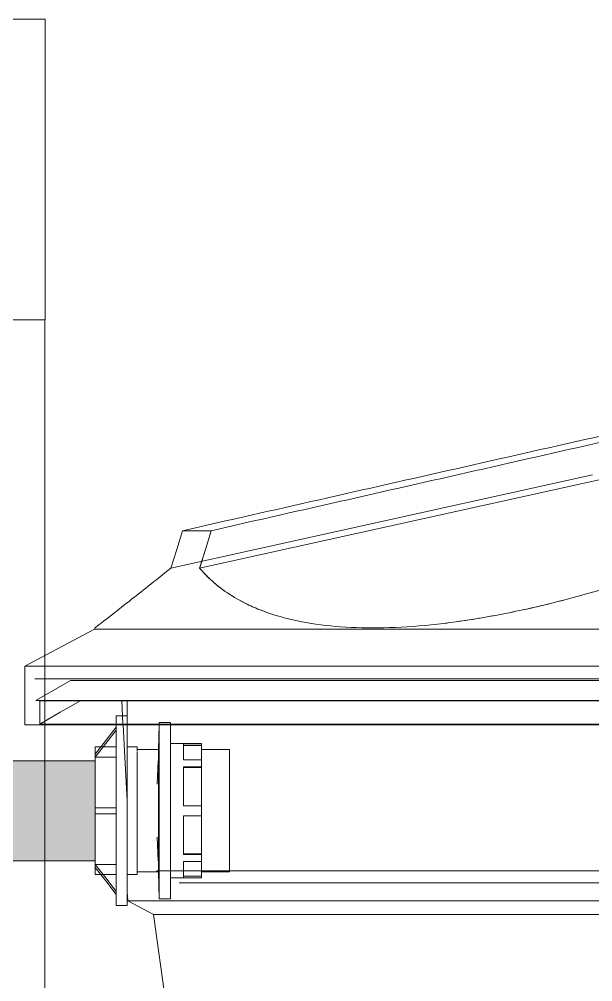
# Model space of a CAD drawing. Header units: metres. Extents: x 34 to 87, y -2.3 to 19.3.
# Drawn here: x 51.9642 to 52.2501, y 4.4197 to 4.9 of the extents above; entities that cross this region are included whole.
import ezdxf

# ---------------------------------------------------------------- set-up
doc = ezdxf.new("R2010")
doc.units = ezdxf.units.M
for name, color, linetype, lineweight in [('A-DETL', 7, 'Continuous', 5), ('P-PIPE', 7, 'Continuous', 5), ('P-SANR-FIXT', 7, 'Continuous', 5), ('S-BEAM', 7, 'Continuous', 5)]:
    doc.layers.add(name, color=color, linetype=linetype, lineweight=lineweight)

# ---------------------------------------------------------------- blocks, each defined once
blk = doc.blocks.new('IFC_ifc-3-BB')
at = {"layer": 'S-BEAM', "color": 253, "lineweight": 18, "true_color": 0xaaaaaa}
for p, q in [((39.68262, 4.9), (39.53262, 4.9)), ((39.68262, 4.75), (39.68262, 4.9)), ((39.53262, 4.75), (39.68262, 4.75))]:
    blk.add_line(p, q, dxfattribs=at)
blk = doc.blocks.new('Caixa d_água de polietileno 1000 a 5000 Litros - Fortlev - 1000 L-3700675-BB')
at = {"layer": 'P-SANR-FIXT', "color": 8, "true_color": 0x808080}
for p, q in [((39.75972, 4.62611), (40.23439, 4.73122)), ((39.76545, 4.64478), (39.75121, 4.64478)), ((39.7073, 4.59567), (39.67262, 4.57723)), ((39.70749, 4.59625), (39.7073, 4.59567)), ((41.15793, 4.59567), (39.7073, 4.59567)), ((39.67262, 4.57723), (39.67262, 4.54785)), ((41.19262, 4.57723), (39.67262, 4.57723)), ((39.69528, 4.57), (39.67796, 4.56)), ((41.19262, 4.54785), (39.67262, 4.54785)), ((39.72362, 4.46431), (39.72386, 4.46)), ((39.72386, 4.46), (39.73673, 4.45319)), ((39.72386, 4.46), (40.40547, 4.46)), ((39.73673, 4.45319), (39.77412, 4.18104)), ((40.4055, 4.45319), (39.73673, 4.45319))]:
    blk.add_line(p, q, dxfattribs=at)
at = {"layer": 'P-SANR-FIXT', "color": 7, "true_color": 0xf9f9f9}
for p, q in [((40.2128, 4.72644), (39.75972, 4.62611)), ((39.76545, 4.64478), (39.75121, 4.64478)), ((39.76073, 4.62939), (39.75976, 4.62624)), ((39.73441, 4.57), (39.73279, 4.57)), ((40.2089, 4.57), (39.73443, 4.57)), ((39.68, 4.54825), (39.68, 4.5598)), ((39.68043, 4.5598), (39.68215, 4.5598)), ((39.72362, 4.56), (39.72083, 4.56)), ((39.72083, 4.56), (39.72362, 4.56)), ((39.72126, 4.55225), (39.72084, 4.5598)), ((39.72555, 4.56), (39.72333, 4.56)), ((39.7235, 4.56), (39.73341, 4.56)), ((39.72362, 4.5598), (39.72362, 4.55235)), ((39.72362, 4.54825), (39.72362, 4.5598)), ((39.73268, 4.56), (39.72555, 4.56)), ((39.7334, 4.56), (39.73268, 4.56)), ((39.6803, 4.54843), (39.68, 4.54825)), ((39.68047, 4.54825), (39.68, 4.54825)), ((39.69157, 4.54825), (39.69094, 4.54825)), ((39.70942, 4.54825), (39.70902, 4.54825)), ((39.7112, 4.54825), (39.70965, 4.54825)), ((39.72472, 4.54825), (39.72258, 4.54825)), ((39.72599, 4.54785), (39.72344, 4.54785)), ((39.73357, 4.54825), (39.72503, 4.54825)), ((39.73383, 4.54785), (39.72607, 4.54785)), ((39.73931, 4.54785), (39.73387, 4.54785)), ((39.74585, 4.54785), (39.74505, 4.54785)), ((39.76643, 4.54785), (39.74593, 4.54785)), ((39.8723, 4.54785), (39.76661, 4.54785)), ((39.87833, 4.54785), (39.87248, 4.54785)), ((39.93852, 4.54785), (39.87843, 4.54785)), ((40.02505, 4.54785), (39.93872, 4.54785)), ((39.75052, 4.46), (39.75198, 4.46)), ((39.75203, 4.46), (39.75663, 4.46)), ((39.75679, 4.46), (39.76454, 4.46)), ((39.76477, 4.46), (40.00115, 4.46)), ((39.75289, 4.45319), (39.7515, 4.45319)), ((39.75749, 4.45319), (39.75297, 4.45319)), ((39.85401, 4.45319), (39.75777, 4.45319)), ((39.90942, 4.45319), (39.85401, 4.45319)), ((40.4055, 4.45319), (39.90942, 4.45319))]:
    blk.add_line(p, q, dxfattribs=at)
at = {"layer": 'P-SANR-FIXT', "color": 254, "true_color": 0xd2d2d2}
for p, q in [((39.7454, 4.62611), (39.95566, 4.67263)), ((39.95566, 4.67263), (39.7454, 4.62611)), ((39.70849, 4.59567), (39.7073, 4.59567)), ((39.74947, 4.5709), (39.67762, 4.5709)), ((39.74947, 4.5709), (39.67762, 4.5709)), ((39.69686, 4.57), (39.69528, 4.57)), ((39.72041, 4.57), (39.69686, 4.57)), ((40.2089, 4.57), (39.72041, 4.57)), ((41.11563, 4.5709), (39.74961, 4.5709)), ((41.11563, 4.5709), (39.74961, 4.5709)), ((39.67796, 4.56), (39.67856, 4.56)), ((39.67859, 4.56), (39.68035, 4.56)), ((39.68, 4.5598), (39.68274, 4.5598)), ((39.68, 4.5598), (39.68, 4.54825)), ((39.6828, 4.5598), (39.69225, 4.5598)), ((39.69226, 4.5598), (39.89862, 4.5598)), ((39.89875, 4.5598), (39.93106, 4.5598)), ((39.93106, 4.5598), (39.9651, 4.5598)), ((39.67736, 4.54785), (39.67262, 4.54785)), ((39.84702, 4.54785), (39.67762, 4.54785)), ((39.71781, 4.54785), (39.67762, 4.54785)), ((39.68581, 4.54825), (39.68, 4.54825)), ((39.69604, 4.54825), (39.6859, 4.54825)), ((39.70933, 4.54825), (39.69618, 4.54825)), ((39.72552, 4.54825), (39.70952, 4.54825)), ((39.72148, 4.54825), (39.72151, 4.54785)), ((39.72362, 4.50995), (39.72362, 4.54785)), ((39.74454, 4.54825), (39.72576, 4.54825)), ((39.78901, 4.54825), (39.74482, 4.54825)), ((40.19882, 4.54825), (39.78901, 4.54825)), ((40.37262, 4.54785), (39.84721, 4.54785)), ((39.7397, 4.47503), (39.73821, 4.47503)), ((39.80982, 4.47503), (39.7397, 4.47503)), ((39.83124, 4.47503), (39.77457, 4.47503)), ((39.88171, 4.47503), (39.80982, 4.47503)), ((40.00989, 4.47503), (39.83124, 4.47503)), ((40.00989, 4.47503), (39.88171, 4.47503)), ((39.76043, 4.46905), (39.74951, 4.46905)), ((39.7511, 4.46905), (39.74951, 4.46905)), ((39.75587, 4.46905), (39.7511, 4.46905)), ((39.76043, 4.46905), (39.75587, 4.46905)), ((39.80607, 4.46905), (39.76065, 4.46905)), ((39.8261, 4.46905), (39.76065, 4.46905)), ((40.03868, 4.46905), (39.80607, 4.46905)), ((39.93338, 4.46905), (39.8261, 4.46905)), ((39.96636, 4.46905), (39.93338, 4.46905))]:
    blk.add_line(p, q, dxfattribs=at)
at = {"layer": 'P-SANR-FIXT', "color": 7, "true_color": 0xefefef}
for p, q in [((39.83864, 4.59567), (39.70885, 4.59567)), ((40.63748, 4.59567), (39.83876, 4.59567)), ((39.67861, 4.57723), (39.67262, 4.57723)), ((39.68608, 4.57723), (39.67861, 4.57723)), ((39.72599, 4.57723), (39.68608, 4.57723)), ((39.74495, 4.57723), (39.72599, 4.57723)), ((39.81776, 4.57723), (39.74495, 4.57723)), ((39.91236, 4.57723), (39.81776, 4.57723)), ((39.9859, 4.57723), (39.91236, 4.57723)), ((39.73279, 4.57), (39.69528, 4.57)), ((39.73294, 4.57), (39.73439, 4.57)), ((39.73294, 4.57), (39.73439, 4.57)), ((39.73443, 4.57), (39.81915, 4.57)), ((39.73443, 4.57), (39.81915, 4.57)), ((39.81925, 4.57), (39.90657, 4.57)), ((39.81925, 4.57), (40.16486, 4.57)), ((39.90657, 4.57), (40.20898, 4.57)), ((39.67796, 4.56), (39.67856, 4.56)), ((39.67859, 4.56), (39.68035, 4.56)), ((39.68299, 4.56), (39.68035, 4.56)), ((39.68035, 4.56), (39.68299, 4.56)), ((39.68516, 4.56), (39.6831, 4.56)), ((39.6831, 4.56), (39.68516, 4.56)), ((39.70041, 4.56), (39.68531, 4.56)), ((39.68531, 4.56), (39.70041, 4.56)), ((39.69674, 4.55789), (39.70041, 4.56)), ((39.70041, 4.56), (39.69674, 4.55789)), ((39.70041, 4.56), (39.70206, 4.56)), ((39.70041, 4.56), (39.70206, 4.56)), ((39.70227, 4.56), (39.71462, 4.56)), ((39.70227, 4.56), (39.71461, 4.56)), ((39.71487, 4.56), (39.80663, 4.56)), ((39.71487, 4.56), (39.72068, 4.56)), ((39.84703, 4.56), (39.72083, 4.56)), ((39.72084, 4.5598), (39.72148, 4.54825)), ((39.80667, 4.56), (40.37262, 4.56)), ((39.89888, 4.56), (39.84716, 4.56)), ((40.29002, 4.56), (39.899, 4.56)), ((39.71776, 4.54785), (39.67736, 4.54785)), ((39.68488, 4.54825), (39.68047, 4.54825)), ((39.69094, 4.54825), (39.68499, 4.54825)), ((39.69549, 4.54825), (39.69157, 4.54825)), ((39.70902, 4.54825), (39.69562, 4.54825)), ((39.7173, 4.54825), (39.7112, 4.54825)), ((39.72583, 4.54785), (39.72334, 4.54785)), ((39.72362, 4.54785), (39.72362, 4.54825)), ((39.73387, 4.54785), (39.72593, 4.54785)), ((39.72386, 4.46), (39.75052, 4.46)), ((39.7515, 4.45319), (39.73673, 4.45319))]:
    blk.add_line(p, q, dxfattribs=at)
at = {"layer": 'P-SANR-FIXT', "color": 7, "true_color": 0xfcfcfc}
for p, q in [((39.68021, 4.5598), (39.68043, 4.5598)), ((39.68236, 4.5598), (39.69094, 4.5598)), ((39.69122, 4.5598), (39.69198, 4.5598)), ((39.69199, 4.5598), (39.70346, 4.5598)), ((39.70406, 4.5598), (39.70904, 4.5598)), ((39.71156, 4.5598), (39.71189, 4.5598)), ((39.71203, 4.5598), (39.71987, 4.5598)), ((39.72068, 4.56), (39.7235, 4.56)), ((39.72333, 4.56), (39.72083, 4.56)), ((39.73463, 4.56), (39.7334, 4.56)), ((39.73341, 4.56), (39.73441, 4.56)), ((39.73441, 4.56), (39.7348, 4.56)), ((39.74221, 4.56), (39.73477, 4.56)), ((39.73495, 4.56), (39.74679, 4.56)), ((39.74665, 4.56), (39.74221, 4.56)), ((39.75409, 4.56), (39.74693, 4.56)), ((39.74709, 4.56), (39.78473, 4.56)), ((39.76828, 4.56), (39.75409, 4.56)), ((39.78475, 4.56), (39.76829, 4.56)), ((39.80343, 4.56), (39.78501, 4.56)), ((39.78517, 4.56), (39.80329, 4.56)), ((39.80349, 4.56), (39.80663, 4.56)), ((39.82425, 4.56), (39.80361, 4.56)), ((39.80667, 4.56), (39.8468, 4.56)), ((39.84702, 4.56), (39.82426, 4.56)), ((39.84693, 4.56), (39.85592, 4.56)), ((39.87206, 4.56), (39.84716, 4.56)), ((39.85592, 4.56), (39.89864, 4.56)), ((39.89887, 4.56), (39.87206, 4.56)), ((39.89877, 4.56), (39.97749, 4.56)), ((39.92751, 4.56), (39.89899, 4.56)), ((39.95787, 4.56), (39.92752, 4.56)), ((39.73605, 4.54825), (39.73357, 4.54825)), ((39.73934, 4.54785), (39.73383, 4.54785)), ((39.77247, 4.54825), (39.74454, 4.54825)), ((39.74581, 4.54785), (39.74511, 4.54785)), ((39.76643, 4.54785), (39.74588, 4.54785)), ((39.79093, 4.54785), (39.76662, 4.54785)), ((39.78306, 4.54825), (39.77861, 4.54825)), ((39.81764, 4.54825), (39.78333, 4.54825)), ((39.81776, 4.54785), (39.79093, 4.54785)), ((39.84703, 4.54785), (39.81776, 4.54785)), ((39.8455, 4.54825), (39.82259, 4.54825)), ((39.86815, 4.54825), (39.84584, 4.54825)), ((39.87215, 4.54785), (39.84703, 4.54785)), ((39.8781, 4.54825), (39.87095, 4.54825)), ((39.8785, 4.54785), (39.87232, 4.54785)), ((39.89796, 4.54825), (39.87822, 4.54825)), ((39.93835, 4.54785), (39.8786, 4.54785)), ((39.92339, 4.54825), (39.89819, 4.54825)), ((39.98676, 4.54825), (39.93148, 4.54825)), ((40.02524, 4.54785), (39.93855, 4.54785))]:
    blk.add_line(p, q, dxfattribs=at)
at = {"layer": 'P-SANR-FIXT', "color": 7, "true_color": 0xfdfdfd}
for p, q in [((39.69094, 4.5598), (39.69122, 4.5598)), ((39.70904, 4.5598), (39.71156, 4.5598)), ((39.72257, 4.5598), (39.72448, 4.5598)), ((39.72453, 4.5598), (39.73198, 4.5598)), ((39.732, 4.5598), (39.73287, 4.5598)), ((39.73953, 4.54825), (39.73605, 4.54825)), ((39.77861, 4.54825), (39.77247, 4.54825)), ((39.82259, 4.54825), (39.81764, 4.54825)), ((39.87057, 4.54825), (39.86815, 4.54825)), ((39.87095, 4.54825), (39.87057, 4.54825)), ((39.93148, 4.54825), (39.92339, 4.54825))]:
    blk.add_line(p, q, dxfattribs=at)
at = {"layer": 'P-SANR-FIXT', "color": 7, "true_color": 0xfefefe}
for p, q in [((39.71987, 4.5598), (39.72084, 4.5598)), ((39.72104, 4.5598), (39.72257, 4.5598)), ((39.73287, 4.5598), (39.73341, 4.5598)), ((39.73367, 4.5598), (39.73434, 4.5598)), ((39.73451, 4.5598), (39.73702, 4.5598)), ((39.73702, 4.5598), (39.73879, 4.5598)), ((39.73898, 4.5598), (39.74085, 4.5598)), ((39.74085, 4.5598), (39.74624, 4.5598)), ((39.74642, 4.5598), (39.7478, 4.5598)), ((39.74802, 4.5598), (39.7531, 4.5598)), ((39.75312, 4.5598), (39.76766, 4.5598)), ((39.76769, 4.5598), (39.7734, 4.5598)), ((39.7734, 4.5598), (39.77739, 4.5598)), ((39.77739, 4.5598), (39.78405, 4.5598)), ((39.78435, 4.5598), (39.80255, 4.5598)), ((39.80273, 4.5598), (39.81882, 4.5598)), ((39.81882, 4.5598), (39.81924, 4.5598)), ((39.81924, 4.5598), (39.82017, 4.5598)), ((39.82017, 4.5598), (39.82393, 4.5598)), ((39.82398, 4.5598), (39.84617, 4.5598)), ((39.84634, 4.5598), (39.86815, 4.5598)), ((39.86815, 4.5598), (39.87197, 4.5598)), ((39.87203, 4.5598), (39.87263, 4.5598)), ((39.87263, 4.5598), (39.89784, 4.5598)), ((39.89815, 4.5598), (39.91173, 4.5598)), ((39.91179, 4.5598), (39.92637, 4.5598)), ((39.92665, 4.5598), (39.93095, 4.5598)), ((39.93095, 4.5598), (39.95713, 4.5598))]:
    blk.add_line(p, q, dxfattribs=at)
at = {"layer": 'P-SANR-FIXT', "color": 8, "true_color": 0x808080, "flags": 128}
for points in [[(39.75121, 4.64478), (39.74831, 4.63544), (39.7454, 4.62611)], [(39.75972, 4.62611), (39.76259, 4.63544), (39.76545, 4.64478)], [(39.72151, 4.54785), (39.72222, 4.53498), (39.72362, 4.50995)]]:
    blk.add_lwpolyline(points, dxfattribs=at)
at = {"layer": 'P-SANR-FIXT', "color": 254, "true_color": 0xd2d2d2, "flags": 128}
for points in [[(39.7454, 4.62611), (39.74831, 4.63544), (39.75121, 4.64478)], [(39.68035, 4.56), (39.68018, 4.5599), (39.68, 4.5598)]]:
    blk.add_lwpolyline(points, dxfattribs=at)
at = {"layer": 'P-SANR-FIXT', "color": 7, "true_color": 0xf9f9f9, "flags": 128}
blk.add_lwpolyline([(39.76545, 4.64478), (39.76259, 4.63544), (39.76076, 4.62951)], dxfattribs=at)
at = {"layer": 'P-SANR-FIXT', "color": 7, "true_color": 0xefefef, "flags": 128}
for points in [[(39.68, 4.5598), (39.68018, 4.5599), (39.68035, 4.56)], [(39.68, 4.54825), (39.69021, 4.55413), (39.69649, 4.55774)], [(39.69649, 4.55774), (39.69021, 4.55413), (39.6803, 4.54843)]]:
    blk.add_lwpolyline(points, dxfattribs=at)
at = {"layer": 'P-SANR-FIXT', "color": 8, "true_color": 0x808080}
for points, knots in [([(40.29833, 4.76841), (40.28681, 4.76584), (40.26384, 4.76071), (40.22954, 4.753), (40.20097, 4.74656), (40.17811, 4.74141), (40.16099, 4.73755), (40.14389, 4.73369), (40.12108, 4.72854), (40.09259, 4.7221), (40.05842, 4.71437), (39.99009, 4.69891), (39.91045, 4.68087), (39.81945, 4.66025), (39.77396, 4.64994), (39.75121, 4.64478)], [0, 0, 0, 0, 0.0625, 0.125, 0.1875, 0.21875, 0.25, 0.28125, 0.3125, 0.375, 0.4375, 0.5, 0.75, 0.875, 1, 1, 1, 1]), ([(39.76545, 4.64478), (39.78816, 4.64994), (39.83358, 4.66025), (39.90168, 4.67572), (39.96977, 4.69118), (40.0265, 4.70406), (40.07186, 4.71437), (40.10588, 4.7221), (40.13421, 4.72854), (40.15685, 4.73369), (40.17385, 4.73755), (40.19084, 4.74141), (40.21345, 4.74656), (40.24171, 4.753), (40.27558, 4.76071), (40.29798, 4.76584), (40.30912, 4.76841)], [0, 0, 0, 0, 0.125, 0.25, 0.375, 0.5, 0.5625, 0.625, 0.6875, 0.71875, 0.75, 0.78125, 0.8125, 0.875, 0.9375, 1, 1, 1, 1]), ([(39.7454, 4.62611), (39.74135, 4.62286), (39.73383, 4.61687), (39.72121, 4.60691), (39.71042, 4.59851), (39.70749, 4.59625), (39.70749, 4.59625)], [0, 0, 0, 0, 0.166667, 0.333333, 0.666667, 1, 1, 1, 1]), ([(39.99358, 4.62611), (39.97329, 4.61899), (39.93387, 4.60721), (39.88014, 4.59717), (39.83374, 4.59515), (39.79924, 4.6007), (39.77498, 4.61148), (39.76418, 4.62077), (39.75972, 4.62611)], [0, 0, 0, 0, 0.181818, 0.363636, 0.545455, 0.727273, 0.863636, 1, 1, 1, 1]), ([(39.72362, 4.48916), (39.72362, 4.48997), (39.72362, 4.4916), (39.72362, 4.49496), (39.72362, 4.50097), (39.72362, 4.5063), (39.72362, 4.50995)], [0.6666667, 0.6666667, 0.6666667, 0.6666667, 0.7083333, 0.75, 0.8333333, 1, 1, 1, 1])]:
    blk.add_open_spline(points, degree=3, knots=knots, dxfattribs=at)
at = {"layer": 'P-SANR-FIXT', "color": 254, "true_color": 0xd2d2d2}
for points, knots in [([(39.75121, 4.64478), (39.77396, 4.64994), (39.81945, 4.66025), (39.8877, 4.67572), (39.95596, 4.69118), (40.01287, 4.70406), (40.05842, 4.71437), (40.09259, 4.7221), (40.12108, 4.72854), (40.14389, 4.73369), (40.16099, 4.73755), (40.17811, 4.74141), (40.20097, 4.74656), (40.22954, 4.753), (40.26384, 4.76071), (40.28681, 4.76584), (40.29833, 4.76841)], [0, 0, 0, 0, 0.125, 0.25, 0.375, 0.5, 0.5625, 0.625, 0.6875, 0.71875, 0.75, 0.78125, 0.8125, 0.875, 0.9375, 1, 1, 1, 1]), ([(39.70858, 4.59709), (39.70931, 4.59766), (39.71257, 4.60019), (39.72121, 4.60691), (39.73383, 4.61687), (39.74135, 4.62286), (39.7454, 4.62611)], [0.1666667, 0.1666667, 0.1666667, 0.1666667, 0.3333333, 0.6666667, 0.8333333, 1, 1, 1, 1]), ([(39.72362, 4.48628), (39.72362, 4.48643), (39.72362, 4.48739), (39.72362, 4.48835), (39.72362, 4.48916)], [0.61675511, 0.61675511, 0.61675511, 0.61675511, 0.625, 0.66666667, 0.66666667, 0.66666667, 0.66666667])]:
    blk.add_open_spline(points, degree=3, knots=knots, dxfattribs=at)
at = {"layer": 'P-SANR-FIXT', "color": 7, "true_color": 0xf9f9f9}
blk.add_open_spline([(40.09213, 4.71897), (40.08538, 4.71744), (40.06728, 4.71333), (40.00383, 4.69891), (39.92438, 4.68087), (39.83358, 4.66025), (39.78816, 4.64994), (39.76545, 4.64478)], degree=3, knots=[0.4002556, 0.4002556, 0.4002556, 0.4002556, 0.4375, 0.5, 0.75, 0.875, 1, 1, 1, 1], dxfattribs=at)
for points in [[(39.75972, 4.62611), (39.7601, 4.62566), (39.76048, 4.62521), (39.76087, 4.62477)], [(39.76121, 4.62439), (39.76163, 4.62392), (39.76207, 4.62345), (39.76251, 4.62298)], [(39.76276, 4.62272), (39.76377, 4.62168), (39.76482, 4.62067), (39.7659, 4.61969)], [(39.7662, 4.61943), (39.76654, 4.61912), (39.76689, 4.61881), (39.76724, 4.61851)], [(39.76739, 4.61838), (39.76797, 4.6179), (39.76855, 4.61742), (39.76914, 4.61695)], [(39.76956, 4.61662), (39.76967, 4.61653), (39.76978, 4.61645), (39.76989, 4.61636)], [(39.76989, 4.61636), (39.77036, 4.616), (39.77084, 4.61564), (39.77132, 4.61529)], [(39.77156, 4.61511), (39.77188, 4.61488), (39.77219, 4.61466), (39.77252, 4.61443)], [(39.77323, 4.61394), (39.77333, 4.61387), (39.77343, 4.6138), (39.77354, 4.61373)]]:
    blk.add_open_spline(points, degree=3, dxfattribs=at)
at = {"layer": 'P-SANR-FIXT', "color": 7, "true_color": 0xefefef}
for points in [[(39.93477, 4.60848), (39.93948, 4.60964), (39.94899, 4.61211), (39.95871, 4.61489), (39.96362, 4.61636)], [(39.77407, 4.61337), (39.77673, 4.61161), (39.77956, 4.60998), (39.78257, 4.60848)], [(39.78257, 4.60848), (39.78485, 4.60735), (39.78723, 4.60629), (39.7897, 4.60531)], [(39.9211, 4.60531), (39.9256, 4.60629), (39.93016, 4.60735), (39.93477, 4.60848)], [(39.78984, 4.60526), (39.79237, 4.60426), (39.795, 4.60335), (39.79773, 4.60252)], [(39.79773, 4.60252), (39.80319, 4.60085), (39.80906, 4.59951), (39.81531, 4.59851)], [(39.88137, 4.59851), (39.88971, 4.59951), (39.89836, 4.60085), (39.90727, 4.60251)], [(39.90727, 4.60251), (39.91173, 4.60335), (39.91625, 4.60426), (39.92083, 4.60526)], [(39.81531, 4.59851), (39.82156, 4.5975), (39.8282, 4.59683), (39.8352, 4.5965)], [(39.85728, 4.5965), (39.86498, 4.59683), (39.87302, 4.5975), (39.88136, 4.59851)], [(39.8352, 4.5965), (39.84221, 4.59616), (39.84957, 4.59616), (39.85728, 4.5965)]]:
    blk.add_open_spline(points, degree=3, dxfattribs=at)
at = {"layer": 'P-SANR-FIXT', "color": 8, "true_color": 0x808080}
blk.add_open_spline([(39.70749, 4.59625), (39.70749, 4.59625), (39.70785, 4.59653), (39.70858, 4.59709)], degree=3, dxfattribs=at)
blk = doc.blocks.new('Adaptador Soldavel com Anel para Caixa Dagua - Fortlev - Standard-V22-BB')
at = {"layer": 'P-PIPE', "color": 254, "true_color": 0xdfdfdf}
for p, q in [((39.72125, 4.55235), (39.71812, 4.55235)), ((39.71812, 4.55235), (39.71812, 4.54846)), ((39.72362, 4.5482), (39.72362, 4.54863)), ((39.73959, 4.54825), (39.73958, 4.54785)), ((39.73962, 4.54806), (39.73962, 4.54829)), ((39.74512, 4.54811), (39.74512, 4.54863)), ((39.72362, 4.50999), (39.72362, 4.505)), ((39.72362, 4.505), (39.72362, 4.48915)), ((39.72362, 4.48908), (39.72362, 4.48622)), ((39.76062, 4.4715), (39.76062, 4.47159))]:
    blk.add_line(p, q, dxfattribs=at)
at = {"layer": 'P-PIPE', "color": 7, "true_color": 0xf3f3f3}
for p, q in [((39.72351, 4.55235), (39.72125, 4.55235)), ((39.72362, 4.54863), (39.72362, 4.55233)), ((39.73962, 4.549), (39.73959, 4.54825)), ((39.74495, 4.549), (39.73962, 4.549)), ((39.73962, 4.54833), (39.73962, 4.549)), ((39.74512, 4.54863), (39.74512, 4.549))]:
    blk.add_line(p, q, dxfattribs=at)
at = {"layer": 'P-PIPE', "color": 253, "true_color": 0xa6a6a6}
for p, q in [((39.71812, 4.54846), (39.71812, 4.54802)), ((39.72362, 4.51027), (39.72362, 4.5482)), ((39.73958, 4.54785), (39.73918, 4.5355)), ((39.73962, 4.505), (39.73962, 4.54806)), ((39.74512, 4.505), (39.74512, 4.54811)), ((39.72862, 4.53685), (39.72362, 4.53685)), ((39.72862, 4.53451), (39.72862, 4.53685)), ((39.73918, 4.5355), (39.72862, 4.5355)), ((39.72862, 4.505), (39.72862, 4.5343)), ((39.73918, 4.5355), (39.73918, 4.505)), ((39.76062, 4.5385), (39.74512, 4.5385)), ((39.75162, 4.53841), (39.75162, 4.53036)), ((39.75162, 4.53841), (39.76062, 4.53841)), ((39.76062, 4.53763), (39.75162, 4.53763)), ((39.76062, 4.53841), (39.76062, 4.5385)), ((39.76062, 4.53841), (39.76062, 4.53763)), ((39.76062, 4.53045), (39.76062, 4.53763)), ((39.77462, 4.5355), (39.76062, 4.5355)), ((39.77462, 4.505), (39.77462, 4.5355)), ((39.739, 4.53), (39.73862, 4.5182)), ((39.76062, 4.53036), (39.75162, 4.53036)), ((39.76062, 4.52689), (39.76062, 4.53036)), ((39.75162, 4.52689), (39.75162, 4.50745)), ((39.75162, 4.52689), (39.76062, 4.52689)), ((39.75162, 4.52657), (39.76062, 4.52657)), ((39.76062, 4.52689), (39.76062, 4.52657)), ((39.76062, 4.50745), (39.76062, 4.52657)), ((39.72362, 4.505), (39.72362, 4.51)), ((39.76062, 4.50745), (39.75162, 4.50745)), ((39.76062, 4.505), (39.76062, 4.50745)), ((39.72362, 4.48903), (39.72362, 4.505)), ((39.72862, 4.47315), (39.72862, 4.505)), ((39.73918, 4.505), (39.73918, 4.4745)), ((39.73962, 4.461), (39.73962, 4.505)), ((39.74512, 4.461), (39.74512, 4.505)), ((39.75162, 4.50255), (39.75162, 4.48311)), ((39.75162, 4.50255), (39.76062, 4.50255)), ((39.76062, 4.50255), (39.76062, 4.505)), ((39.76062, 4.48343), (39.76062, 4.50255)), ((39.77462, 4.4745), (39.77462, 4.505)), ((39.73862, 4.4918), (39.739, 4.48)), ((39.75162, 4.48343), (39.76062, 4.48343)), ((39.76062, 4.48311), (39.75162, 4.48311)), ((39.76062, 4.48343), (39.76062, 4.48311)), ((39.76062, 4.47964), (39.76062, 4.48311)), ((39.75162, 4.47964), (39.75162, 4.47159)), ((39.75162, 4.47964), (39.76062, 4.47964)), ((39.76062, 4.47237), (39.76062, 4.47955)), ((39.72362, 4.47315), (39.72458, 4.47315)), ((39.72479, 4.47315), (39.72862, 4.47315)), ((39.72862, 4.4745), (39.73918, 4.4745)), ((39.73918, 4.4745), (39.73962, 4.461)), ((39.75162, 4.47237), (39.76056, 4.47237)), ((39.76062, 4.4745), (39.77462, 4.4745)), ((39.76062, 4.47237), (39.76062, 4.47159)), ((39.74512, 4.4715), (39.76062, 4.4715)), ((39.76061, 4.47159), (39.75162, 4.47159)), ((39.73962, 4.461), (39.74512, 4.461))]:
    blk.add_line(p, q, dxfattribs=at)
at = {"layer": 'P-PIPE'}
for p, q in [((39.71812, 4.54802), (39.71812, 4.54674)), ((39.71812, 4.54524), (39.71812, 4.54674)), ((39.71812, 4.54524), (39.71812, 4.5065)), ((39.71812, 4.53685), (39.70762, 4.53685)), ((39.70762, 4.53685), (39.70762, 4.5333)), ((39.70762, 4.5318), (39.70762, 4.5333)), ((39.70762, 4.5318), (39.70762, 4.5065)), ((39.70762, 4.5318), (39.71812, 4.5318)), ((39.70762, 4.505), (39.70762, 4.5065)), ((39.71812, 4.505), (39.71812, 4.5065)), ((39.70762, 4.5035), (39.70762, 4.505)), ((39.70762, 4.5035), (39.70762, 4.4782)), ((39.71812, 4.5035), (39.71812, 4.505)), ((39.71812, 4.5035), (39.71812, 4.46476)), ((39.72362, 4.45765), (39.72362, 4.48903)), ((39.70762, 4.4767), (39.70762, 4.4782)), ((39.71812, 4.4782), (39.70762, 4.4782)), ((39.70762, 4.4767), (39.70762, 4.47315)), ((39.70762, 4.47315), (39.71812, 4.47315)), ((39.71812, 4.46326), (39.71812, 4.46476)), ((39.71812, 4.46326), (39.71812, 4.45765)), ((39.71812, 4.45765), (39.72362, 4.45765))]:
    blk.add_line(p, q, dxfattribs=at)
at = {"layer": 'P-PIPE', "flags": 128}
for points in [[(39.71812, 4.54674), (39.71287, 4.54002), (39.70762, 4.5333)], [(39.70762, 4.5318), (39.71287, 4.53852), (39.71812, 4.54524)], [(39.71812, 4.5065), (39.71287, 4.5065), (39.70762, 4.5065)], [(39.70762, 4.5035), (39.71287, 4.5035), (39.71812, 4.5035)], [(39.71812, 4.46476), (39.71287, 4.47148), (39.70762, 4.4782)], [(39.70762, 4.4767), (39.71287, 4.46998), (39.71812, 4.46326)]]:
    blk.add_lwpolyline(points, dxfattribs=at)

msp = doc.modelspace()

# ---------------------------------------------------------------- hatches: boundary and pattern name
at = {"layer": 'P-PIPE', "true_color": 0x00ffff}
for points in [[(51.82702, 4.505), (52.00202, 4.505), (52.00202, 4.53), (51.82702, 4.52987), (51.82702, 4.505)], [(51.82702, 4.48), (52.00202, 4.48), (52.00202, 4.505), (51.82702, 4.505), (51.82702, 4.48019)]]:
    msp.add_hatch(color=4, dxfattribs=at).paths.add_polyline_path(points)

# ---------------------------------------------------------------- linework, layer by layer
at = {"layer": 'A-DETL', "color": 9, "true_color": 0xc0c0c0}
msp.add_line((51.97702, 4.75), (51.97702, 3.8), dxfattribs=at)
at = {"layer": 'P-PIPE'}
for p, q in [((52.00202, 4.53), (51.79652, 4.53)), ((51.79652, 4.48), (52.00202, 4.48))]:
    msp.add_line(p, q, dxfattribs=at)

# ---------------------------------------------------------------- block references
at = {"lineweight": 5}
msp.add_blockref('IFC_ifc-3-BB', (12.29441, 0), dxfattribs=at)
at = {"layer": 'P-PIPE', "color": 253, "true_color": 0xa6a6a6}
msp.add_blockref('Adaptador Soldavel com Anel para Caixa Dagua - Fortlev - Standard-V22-BB', (12.29441, 0), dxfattribs=at)
at = {"layer": 'P-SANR-FIXT', "color": 7, "true_color": 0xefefef}
msp.add_blockref('Caixa d_água de polietileno 1000 a 5000 Litros - Fortlev - 1000 L-3700675-BB', (12.29441, 0), dxfattribs=at)

doc.saveas('drawing.dxf')
